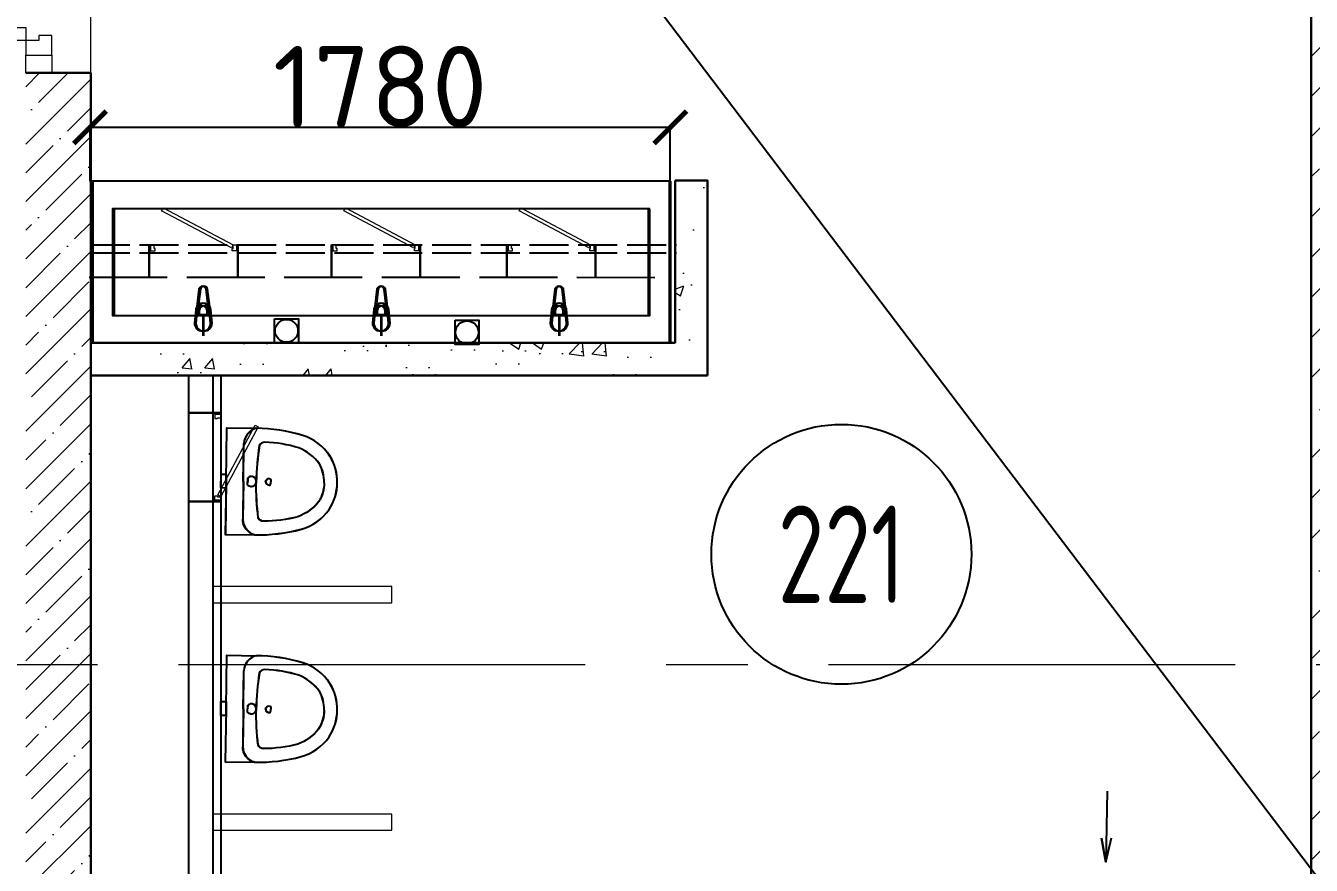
# Model space of a CAD drawing. Header units: millimetres. Extents: x -8417289 to 9420486, y 0 to 166066.
# Drawn here: x -59901 to -55946, y 64098 to 66682 of the extents above; entities that cross this region are included whole.
import ezdxf
from ezdxf import colors
from ezdxf.entities.mleader import LeaderData, LeaderLine
from ezdxf.enums import TextEntityAlignment as Align
from ezdxf.math import Vec2, Vec3

# ---------------------------------------------------------------- set-up
doc = ezdxf.new("R2010")
doc.units = ezdxf.units.MM
doc.header["$MEASUREMENT"] = 0
doc.set_wipeout_variables(frame=1)
doc.header["$PDMODE"] = 3
doc.header["$PDSIZE"] = -4
for name, pattern in [('ACAD_ISO02W100', [15, 12, -3]), ('ACAD_ISO03W100', [30, 12, -18]), ('ADSK_Штриховая_ш2 п1', [3, 2, -1]), ('CENTER', [2, 1.25, -0.25, 0.25, -0.25])]:
    doc.linetypes.add(name, pattern=pattern)
doc.layers.get('0').update_dxf_attribs({"color": 250, "lineweight": 9})
doc.layers.get('Defpoints').update_dxf_attribs({"color": 6})
for name, color, linetype, lineweight in [('_АР ТЕКСТ', 250, 'Continuous', 25), ('АР_Двери', 175, 'Continuous', 18), ('АР_Маркер экспликации', 239, 'Continuous', 13), ('АР_Номер помещения', 1, 'Continuous', 25), ('АР_Оси', 195, 'Continuous', 9), ('АР_Перегородки газоблок', 165, 'Continuous', 30), ('АР_Перегородки газоблок_Штрих', 165, 'Continuous', 5), ('АР_Перегородки сантехнические', 216, 'Continuous', 9), ('АР_Сущ Несущая стена', 216, 'Continuous', 30), ('АР_тонкая линия', 250, 'Continuous', 0), ('АР_Штриховка монолит', 250, 'Continuous', 9)]:
    doc.layers.add(name, color=color, linetype=linetype, lineweight=lineweight)
for name, color, linetype in [('ТХ_ВК_трапы', 5, 'Continuous'), ('ТХ_дозаторы', 7, 'Continuous'), ('ТХ_привязки ЭО', 96, 'Continuous'), ('ТХ_размеры', 240, 'Continuous'), ('ТХ_сантехника', 253, 'Continuous')]:
    doc.layers.add(name, color=color, linetype=linetype)
doc.styles.add('ISOCPEUR', font='isocpeur.TTF')
doc.dimstyles.new('Копия SPDS', dxfattribs={"dimtxt": 250, "dimasz": 100, "dimexe": 0.5, "dimexo": 0.625, "dimtad": 1, "dimdec": 0, "dimrnd": 10, "dimtxsty": 'ISOCPEUR', "dimblk": 'ARCHTICK', "dimcen": 2.5, "dimdle": 0.5, "dimclrd": 256, "dimclre": 256, "dimclrt": 256, "dimadec": 0, "dimazin": 2, "dimtfac": 0.75, "dimtdec": 0, "dimtmove": 1, "dimatfit": 3, "dimfxl": 1, "dimtolj": 1, "dimarcsym": 1})

# ---------------------------------------------------------------- blocks, each defined once
blk = doc.blocks.new('*U1001')
blk.add_lwpolyline([(100, 80), (99.99999999999987, 1010), (139.9999999999999, 1010), (140, 80)], close=True)
for points in [[(0, 0), (0, 80), (55, 80), (55, 0), (0, 0)], [(55, 80), (55, 0), (115, 0), (115, 40), (100, 40), (100, 80), (55, 80)], [(1075, 80.00000000000018), (1075, 1.84741111297626e-13), (1015, 1.84741111297626e-13), (1015, 40.00000000000018), (1030, 40.00000000000018), (1030, 80.00000000000018), (1075, 80.00000000000018)], [(1130, 1.84741111297626e-13), (1130, 80.00000000000018), (1075, 80.00000000000018), (1075, 1.84741111297626e-13), (1130, 1.84741111297626e-13)]]:
    blk.add_lwpolyline(points)
at = {"linetype": 'ACAD_ISO03W100', "ltscale": 3}
blk.add_arc((100, 80), 930.0000000000001, 0, 90.00000000000001, dxfattribs=at)
blk = doc.blocks.new('*U142')
at = {"layer": 'АР_Номер помещения', "color": 7}
blk.add_circle((-15713.03885603469, 3252.843212234964), 400, dxfattribs=at)
at = {"color": 7, "style": 'ISOCPEUR', "width": 0.7, "flags": 1}
blk.add_attdef('КАТЕГОРИЯ', (-499.1655280450395, -2092.186355050572), '', height=250, dxfattribs=at)
at = {"layer": 'АР_Номер помещения', "color": 7, "style": 'ISOCPEUR', "width": 0.7}
blk.add_attdef('НОМЕР_ПОМЕЩЕНИЯ', text='', height=300, dxfattribs=at).set_placement((-15713.03885603761, 3252.843212234964), align=Align.MIDDLE_CENTER)
blk = doc.blocks.new('Из_буфера31843')
for p, q in [((365.7815587897204, 166.082009434409), (359.1517908105744, 113.1482713955338)), ((394.6113267690527, 113.1482713955338), (387.9815587897903, 166.082009434409)), ((915.781558789665, 166.082009434409), (909.1517908105191, 113.1482713955338)), ((944.6113267689973, 113.1482713955338), (937.9815587897349, 166.082009434409)), ((1465.709797634853, 166.082009434409), (1459.080029655707, 113.1482713955338)), ((1494.539565614186, 113.1482713955338), (1487.909797634923, 166.082009434409)), ((355.8815587896971, 103.6348197131301), (351.8815587898135, 61.68200943403644)), ((363.2815587897204, 86.59241830155952), (363.2815587897204, 101.4630153725739)), ((390.4815587897903, 86.59241830155952), (363.2815587897204, 86.59241830155952)), ((390.4815587897903, 101.4630153725739), (390.4815587897903, 86.59241830155952)), ((401.8815587898135, 61.68200943403644), (397.8815587898135, 103.6348197131301)), ((905.8815587896418, 103.6348197131302), (901.8815587897582, 61.68200943403647)), ((913.281558789665, 86.59241830155955), (913.281558789665, 101.4630153725739)), ((940.4815587897349, 86.59241830155955), (913.281558789665, 86.59241830155955)), ((940.4815587897349, 101.4630153725739), (940.4815587897349, 86.59241830155955)), ((951.8815587897582, 61.68200943403647), (947.8815587897582, 103.6348197131302)), ((1455.80979763483, 103.6348197131301), (1451.809797634947, 61.68200943403644)), ((1463.209797634853, 86.59241830155952), (1463.209797634853, 101.4630153725739)), ((1490.409797634923, 86.59241830155952), (1463.209797634853, 86.59241830155952)), ((1490.409797634923, 101.4630153725739), (1490.409797634923, 86.59241830155952)), ((1501.809797634947, 61.68200943403644), (1497.809797634947, 103.6348197131301))]:
    blk.add_line(p, q)
at = {"lineweight": 13, "ltscale": 500}
for p, q in [((376.8815587897553, 84.99999999985448), (376.8815587897553, 22.50596399095184)), ((926.8815587897552, 84.99999999985448), (926.8815587897552, 22.50596399095184)), ((1476.881558789755, 84.99999999985448), (1476.881558789755, 22.50596399095184))]:
    blk.add_line(p, q, dxfattribs=at)
for points in [[(1819.918466641715, 500), (33.91846664171499, 499.999999999709), (33.91846664171499, -2.91038304567337e-10), (1819.918466641715, -3.139419682380302e-15)], [(1754.918466641715, 415), (98.91846664171499, 414.999999999709), (98.91846664171499, 84.99999999970896), (1754.918466641715, 85)]]:
    blk.add_lwpolyline(points, close=True)
for centre, major_axis, ratio, start_param, end_param in [((376.8815587898135, 164.6917727474938), (-7.910207267981218, 7.910207267981216), 0.9999999999993545, 4.051588559454646, 6.943985728119452), ((926.8815587897582, 164.6917727474938), (-7.910207267981218, 7.910207267981216), 0.9999999999993545, 4.051588559454646, 6.943985728119452), ((1476.809797634947, 164.6917727474938), (-7.910207267981218, 7.910207267981216), 0.9999999999993545, 4.051588559454646, 6.943985728119452), ((376.8815587898135, 101.7349012770574), (-14.90989084570517, 14.90989084570517), 0.9999999999999997, 4.498953109162998, 6.496621178401278), ((926.8815587897582, 101.7349012770574), (-14.90989084570517, 14.90989084570517), 0.9999999999999997, 4.498953109162998, 6.496621178401278), ((1476.809797634947, 101.7349012770574), (-14.90989084570517, 14.90989084570517), 0.9999999999999997, 4.498953109162998, 6.496621178401278), ((376.8815587898135, 101.7349012770574), (-14.90989084578102, -14.90989084578102), 0.9999999999992423, -1.357360455577257, -0.8756248293274875), ((376.8815587898135, 101.4630153725739), (-9.616652224137075, 9.616652224137074), 0.9999999999997803, 3.926990816987351, 7.068583470577144), ((376.8815587898135, 101.7349012770574), (-14.90989084573811, 14.90989084573811), 0.9999999999988523, 4.017217482909098, 4.498953109156932), ((926.8815587897582, 101.7349012770574), (-14.90989084578102, -14.90989084578102), 0.9999999999992423, -1.357360455577257, -0.8756248293274875), ((926.8815587897582, 101.4630153725739), (-9.616652224137075, 9.616652224137074), 0.9999999999997803, 3.926990816987351, 7.068583470577144), ((926.8815587897582, 101.7349012770574), (-14.90989084573811, 14.90989084573811), 0.9999999999988523, 4.017217482909098, 4.498953109156932), ((1476.809797634947, 101.7349012770574), (-14.90989084578102, -14.90989084578102), 0.9999999999992423, -1.357360455577257, -0.8756248293274875), ((1476.809797634947, 101.4630153725739), (-9.616652224137075, 9.616652224137074), 0.9999999999997803, 3.926990816987351, 7.068583470577144), ((1476.809797634947, 101.7349012770574), (-14.90989084573811, 14.90989084573811), 0.9999999999988523, 4.017217482909098, 4.498953109156932), ((376.8815587898135, 61.68200943403644), (-17.67766952966472, -17.67766952966472), 0.9999999999998836, -0.7853981633975065, 2.356194490192287), ((926.8815587897582, 61.68200943403647), (-17.67766952966472, -17.67766952966472), 0.9999999999998836, -0.7853981633975065, 2.356194490192287), ((1476.809797634947, 61.68200943403644), (-17.67766952966472, -17.67766952966472), 0.9999999999998836, -0.7853981633975065, 2.356194490192287)]:
    blk.add_ellipse(centre, major_axis=major_axis, ratio=ratio, start_param=start_param, end_param=end_param)
blk = doc.blocks.new('Писуар')
for points in [[(0, 52.94028954673558), (116.4686370022828, 52.94028954673558, 0.3288676504273428), (164.1148975943215, 89.99849222938064, 0.06699893116058607), (144.5155793420272, 233.5217105695046, 0.1722094793049764), (82.36512113403296, 318.0519670632493, 0.1432854428549363), (0, 341.9776548054069, 0.1432854428549363), (-82.36512113403296, 318.0519670632493, 0.1722094793049764), (-144.5155793420272, 233.5217105695046, 0.06699893116058607), (-164.1148975943215, 89.99849222938064)], [(-58.2343185020145, 285.8775635522325, 0.1373961816874208), (-105.8805790944025, 222.3492160912137)], [(58.2343185020145, 285.8775635522325, -0.1373961816874208), (105.8805790944025, 222.3492160912137)], [(-164.1148975943215, 89.99849222938064, 0.3288676504273428), (-116.4686370022828, 52.94028954673558, 7.999999999949305)], [(0, 92.64737713869545, 0.4199956144459171), (-15.88208686397411, 76.76529027472134, 0.1514920714975723), (-10.58805790927727, 66.17723236532765), (0, 66.17723236532765)], [(0, 92.64737713869545, -0.4199956144459171), (15.88208686397411, 76.76529027472134, -0.1514920714975723), (10.58805790927727, 66.17723236532765), (0, 66.17723236532765)]]:
    blk.add_lwpolyline(points, format="xyb")
for points in [[(0, 0), (-164.1148975943215, 0), (-164.1148975943215, 89.99849222938064)], [(0, 0), (164.1148975943215, 0), (164.1148975943215, 89.99849222938064)], [(0, 52.94028954673558), (-116.4686370022828, 52.94028954673558)]]:
    blk.add_lwpolyline(points)
blk.add_lwpolyline([(-21.17611581820529, 0), (21.17611581925303, 0), (21.17611581925303, -15.88208686409052), (-21.17611581820529, -15.88208686409052)], close=True)
for centre, radius, start, end in [((0, 187.055689733359), 114.7039606834222, 90, 120.5102374068071), ((282.2716892509488, 110.1030908932153), 404.0561545671565, 163.8711539522828, 178.9692582618215), ((2.647014477988705, 912.0894989152439), 819.4463970433259, 262.0157644325797, 269.8149201434025)]:
    blk.add_arc(centre, radius, start, end)
at = {"extrusion": (0, 0, -1)}
for centre, radius, start, end in [((0, 187.055689733359), 114.7039606834222, 90, 120.5102374068071), ((282.2716892509488, 110.1030908932153), 404.0561545671565, 163.8711539522828, 178.9692582618215), ((2.647014477988705, 912.0894989152439), 819.4463970433259, 262.0157644325797, 269.8149201434025)]:
    blk.add_arc(centre, radius, start, end, dxfattribs=at)
for points in [[(-10.58805790869519, 132.350723866839), (-10.58805790869519, 137.6447528214194), (-5.29402895399835, 137.6447528214194), (5.820766091346741e-10, 137.6447528214194)], [(5.820766091346741e-10, 121.7626659574453), (-5.29402895399835, 121.7626659574453), (-10.58805790869519, 127.0566949121421), (-10.58805790869519, 132.350723866839)], [(10.58805790985934, 132.350723866839), (10.58805790985934, 137.6447528214194), (5.294028955162503, 137.6447528214194), (5.820766091346741e-10, 137.6447528214194)], [(5.820766091346741e-10, 121.7626659574453), (5.294028955162503, 121.7626659574453), (10.58805790985934, 127.0566949121421), (10.58805790985934, 132.350723866839)], [(164.1148975943215, 89.99849222938064), (158.8208686397411, 68.8223764107097), (137.6447528209537, 52.94028954673558), (116.4686370022828, 52.94028954673558)]]:
    blk.add_open_spline(points, degree=3)
for points, start_tangent, end_tangent in [([(-121.7190838767565, 117.3716032092052), (-111.1746080475859, 100.5865501387743)], (0.01403744405624366, -0.999901470228126), (0.9741290849035146, -0.2259923139070027)), ([(121.7190838767565, 117.3716032092052), (111.1746080475859, 100.5865501387743)], (-0.01403744405624366, -0.999901470228126), (-0.9741290849035146, -0.2259923139070027))]:
    blk.add_spline(points, degree=3, dxfattribs=dict(start_tangent=start_tangent, end_tangent=end_tangent))
blk = doc.blocks.new('_DotSmall')
at = {"color": 0, "linetype": 'ByBlock', "const_width": 0.5}
blk.add_lwpolyline([(-0.0625, 0, 1), (0.0625, 0, 1)], format="xyb", close=True, dxfattribs=at)
blk = doc.blocks.new('A$C985b353d')
at = {"layer": 'ТХ_ВК_трапы', "ltscale": 100}
for p, q in [((6.382864823623454, 408.7015674520577), (2.194528594974155, 189.2080800976214)), ((2.194528594974155, 189.2080800976214), (-11.21183628975049, 263.5357217971907)), ((-11.21183628975049, 263.5357217971907), (2.194528594974155, 189.2080800976214)), ((2.194528594974155, 189.2080800976214), (19.79846604761642, 264.2907758739971)), ((-407.3905546945322, 3.304820391200661), (-187.8970673400959, -0.8835158374485985)), ((-187.8970673400959, -0.8835158374485985), (-262.9797631164715, 16.72042161519365)), ((192.286124530044, -0.8835158374485879), (267.3688203064197, 16.72042161519364)), ((411.7796118844803, 3.304820391200604), (192.286124530044, -0.8835158374485879)), ((-187.8970673400959, -0.8835158374485985), (-262.2247090396652, -14.28988072217326)), ((-262.2247090396652, -14.28988072217326), (-187.8970673400959, -0.8835158374485985)), ((192.286124530044, -0.8835158374485879), (266.6137662296133, -14.28988072217327)), ((266.6137662296133, -14.28988072217327), (192.286124530044, -0.8835158374485879)), ((9.65501813502685, -190.8286551302578), (-3.751346749697859, -265.1562968298271)), ((-3.751346749697859, -265.1562968298271), (9.65501813502685, -190.8286551302578)), ((13.84335436367596, -410.322142484694), (9.65501813502685, -190.8286551302578)), ((9.65501813502685, -190.8286551302578), (27.25895558766905, -265.9113509066335))]:
    blk.add_line(p, q, dxfattribs=at)
blk = doc.blocks.new('*U1735')
at = {"color": 7}
blk.add_wipeout([(-565.0000000000091, 59.95859344216501), (444.9028247361907, 59.95859344216501), (444.90282473619055, -310.1956934381765), (-565.0000000000094, -310.1956934381767)], dxfattribs=at)
for p, q in [((-530.0000000000093, 60.00000000096298), (-565.0000000000093, 60.00000000096299)), ((-550.0000000000093, 60.00000000096308), (-550.0000000000093, -9.999999999034593)), ((-550.0000000000093, -9.999999999034593), (-550.0000000000093, 60.00000000096308)), ((-510.0000000000093, 60.00000000096298), (-530.0000000000093, 60.00000000096298)), ((-510.0000000000093, 20.00000000096298), (-510.0000000000093, 60.00000000096298)), ((-500.0000000000093, 20.00000000096298), (-510.0000000000093, 20.00000000096298)), ((-500.0000000000093, -9.999999999034692), (-500.0000000000093, 20.00000000096298)), ((379.9028247361909, -9.999999999034632), (379.9028247361909, 20.00000000096304)), ((379.9028247361909, 20.00000000096304), (389.902824736191, 20.00000000096304)), ((389.902824736191, 20.00000000096304), (389.902824736191, 60.00000000096303)), ((389.902824736191, 60.00000000096303), (409.902824736191, 60.00000000096303)), ((409.902824736191, 60.00000000096303), (444.902824736191, 60.00000000096304)), ((429.902824736191, 60.00000000096313), (429.902824736191, -9.999999999034545)), ((429.902824736191, -9.999999999034545), (429.902824736191, 60.00000000096313)), ((-565.0000000000093, -9.999999999034683), (-530.0000000000093, -9.999999999034687)), ((-530.0000000000093, -9.999999999034687), (-500.0000000000093, -9.999999999034692)), ((409.902824736191, -9.999999999034635), (379.9028247361909, -9.999999999034632)), ((444.902824736191, -9.999999999034639), (409.902824736191, -9.999999999034635))]:
    blk.add_line(p, q)
at = {"lineweight": 30}
for p, q in [((-565.0000000000093, 59.95859344216533), (-565.0000000000093, -310.1956934381766)), ((444.902824736191, 59.95859344216537), (444.902824736191, -310.1956934381765))]:
    blk.add_line(p, q, dxfattribs=at)
blk.add_lwpolyline([(388.8226024798294, 60.24635655710596), (370.0190755727128, 24.94157818571139), (-424.338437783679, 448.0209335958394), (-405.5349108765625, 483.3257119672342)], close=True)
blk = doc.blocks.new('*U1737')
at = {"color": 7}
blk.add_wipeout([(-565.0000000000091, 59.95859344216501), (444.9028247361907, 59.95859344216501), (444.90282473619055, -310.1863515935802), (-565.0000000000094, -310.1863515935804)], dxfattribs=at)
for p, q in [((-530.0000000000093, 60.00000000096298), (-565.0000000000093, 60.00000000096299)), ((-550.0000000000093, 60.00000000096308), (-550.0000000000093, -9.999999999034593)), ((-550.0000000000093, -9.999999999034593), (-550.0000000000093, 60.00000000096308)), ((-510.0000000000093, 60.00000000096298), (-530.0000000000093, 60.00000000096298)), ((-510.0000000000093, 20.00000000096298), (-510.0000000000093, 60.00000000096298)), ((-500.0000000000093, 20.00000000096298), (-510.0000000000093, 20.00000000096298)), ((-500.0000000000093, -9.999999999034692), (-500.0000000000093, 20.00000000096298)), ((379.9028247361909, -9.999999999034632), (379.9028247361909, 20.00000000096304)), ((379.9028247361909, 20.00000000096304), (389.902824736191, 20.00000000096304)), ((389.902824736191, 20.00000000096304), (389.902824736191, 60.00000000096303)), ((389.902824736191, 60.00000000096303), (409.902824736191, 60.00000000096303)), ((409.902824736191, 60.00000000096303), (444.902824736191, 60.00000000096304)), ((429.902824736191, 60.00000000096313), (429.902824736191, -9.999999999034545)), ((429.902824736191, -9.999999999034545), (429.902824736191, 60.00000000096313)), ((-565.0000000000093, -9.999999999034683), (-530.0000000000093, -9.999999999034687)), ((-530.0000000000093, -9.999999999034687), (-500.0000000000093, -9.999999999034692)), ((409.902824736191, -9.999999999034635), (379.9028247361909, -9.999999999034632)), ((444.902824736191, -9.999999999034639), (409.902824736191, -9.999999999034635))]:
    blk.add_line(p, q)
at = {"lineweight": 30}
for p, q in [((-565.0000000000093, 59.95859344216533), (-565.0000000000093, -310.1863515935804)), ((444.902824736191, 59.95859344216537), (444.902824736191, -310.1863515935803))]:
    blk.add_line(p, q, dxfattribs=at)
blk.add_lwpolyline([(388.8226024798294, 60.24635655710596), (370.0190755727128, 24.94157818571139), (-424.338437783679, 448.0209335958394), (-405.5349108765625, 483.3257119672342)], close=True)
blk = doc.blocks.new('*U1736')
at = {"color": 7}
blk.add_wipeout([(-565.0000000000091, 59.95859344216501), (444.9028247361907, 59.95859344216501), (444.90282473619055, -310.2035152979063), (-565.0000000000094, -310.2035152979065)], dxfattribs=at)
for p, q in [((-530.0000000000093, 60.00000000096298), (-565.0000000000093, 60.00000000096299)), ((-550.0000000000093, 60.00000000096308), (-550.0000000000093, -9.999999999034593)), ((-550.0000000000093, -9.999999999034593), (-550.0000000000093, 60.00000000096308)), ((-510.0000000000093, 60.00000000096298), (-530.0000000000093, 60.00000000096298)), ((-510.0000000000093, 20.00000000096298), (-510.0000000000093, 60.00000000096298)), ((-500.0000000000093, 20.00000000096298), (-510.0000000000093, 20.00000000096298)), ((-500.0000000000093, -9.999999999034692), (-500.0000000000093, 20.00000000096298)), ((379.9028247361909, -9.999999999034632), (379.9028247361909, 20.00000000096304)), ((379.9028247361909, 20.00000000096304), (389.902824736191, 20.00000000096304)), ((389.902824736191, 20.00000000096304), (389.902824736191, 60.00000000096303)), ((389.902824736191, 60.00000000096303), (409.902824736191, 60.00000000096303)), ((409.902824736191, 60.00000000096303), (444.902824736191, 60.00000000096304)), ((429.902824736191, 60.00000000096313), (429.902824736191, -9.999999999034545)), ((429.902824736191, -9.999999999034545), (429.902824736191, 60.00000000096313)), ((-565.0000000000093, -9.999999999034683), (-530.0000000000093, -9.999999999034687)), ((-530.0000000000093, -9.999999999034687), (-500.0000000000093, -9.999999999034692)), ((409.902824736191, -9.999999999034635), (379.9028247361909, -9.999999999034632)), ((444.902824736191, -9.999999999034639), (409.902824736191, -9.999999999034635))]:
    blk.add_line(p, q)
at = {"lineweight": 30}
for p, q in [((-565.0000000000093, 59.95859344216533), (-565.0000000000093, -310.2035152979064)), ((444.902824736191, 59.95859344216537), (444.902824736191, -310.2035152979064))]:
    blk.add_line(p, q, dxfattribs=at)
blk.add_lwpolyline([(388.8226024798294, 60.24635655710596), (370.0190755727128, 24.94157818571139), (-424.338437783679, 448.0209335958394), (-405.5349108765625, 483.3257119672342)], close=True)
blk = doc.blocks.new('*U1738')
at = {"color": 7}
blk.add_wipeout([(-565.0000000000091, 59.95859344216501), (444.9028247361907, 59.95859344216501), (444.90282473619055, -310.1481238551371), (-565.0000000000094, -310.1481238551373)], dxfattribs=at)
for p, q in [((-530.0000000000093, 60.00000000096298), (-565.0000000000093, 60.00000000096299)), ((-550.0000000000093, 60.00000000096308), (-550.0000000000093, -9.999999999034593)), ((-550.0000000000093, -9.999999999034593), (-550.0000000000093, 60.00000000096308)), ((-510.0000000000093, 60.00000000096298), (-530.0000000000093, 60.00000000096298)), ((-510.0000000000093, 20.00000000096298), (-510.0000000000093, 60.00000000096298)), ((-500.0000000000093, 20.00000000096298), (-510.0000000000093, 20.00000000096298)), ((-500.0000000000093, -9.999999999034692), (-500.0000000000093, 20.00000000096298)), ((379.9028247361909, -9.999999999034632), (379.9028247361909, 20.00000000096304)), ((379.9028247361909, 20.00000000096304), (389.902824736191, 20.00000000096304)), ((389.902824736191, 20.00000000096304), (389.902824736191, 60.00000000096303)), ((389.902824736191, 60.00000000096303), (409.902824736191, 60.00000000096303)), ((409.902824736191, 60.00000000096303), (444.902824736191, 60.00000000096304)), ((429.902824736191, 60.00000000096313), (429.902824736191, -9.999999999034545)), ((429.902824736191, -9.999999999034545), (429.902824736191, 60.00000000096313)), ((-565.0000000000093, -9.999999999034683), (-530.0000000000093, -9.999999999034687)), ((-530.0000000000093, -9.999999999034687), (-500.0000000000093, -9.999999999034692)), ((409.902824736191, -9.999999999034635), (379.9028247361909, -9.999999999034632)), ((444.902824736191, -9.999999999034639), (409.902824736191, -9.999999999034635))]:
    blk.add_line(p, q)
at = {"lineweight": 30}
for p, q in [((-565.0000000000093, 59.95859344216533), (-565.0000000000093, -310.148123855137)), ((444.902824736191, 59.95859344216537), (444.902824736191, -310.148123855137))]:
    blk.add_line(p, q, dxfattribs=at)
blk.add_lwpolyline([(388.8226024798294, 60.24635655710596), (370.0190755727128, 24.94157818571139), (-424.338437783679, 448.0209335958394), (-405.5349108765625, 483.3257119672342)], close=True)
blk = doc.blocks.new('_ArchTick')
at = {"color": 0, "linetype": 'ByBlock', "const_width": 0.15}
blk.add_lwpolyline([(-0.5, -0.5), (0.5, 0.5)], dxfattribs=at)
blk = doc.blocks.new('*D2479')
at = {"layer": 'Defpoints', "color": 0, "lineweight": 13, "ltscale": 0.1, "transparency": 16777216}
for p in [(-59702.69698858276, 66369.45560468336), (-59702.69698858276, 66203.38341742638), (-57917.87384421579, 66203.38341742591)]:
    blk.add_point(p, dxfattribs=at)
at = {"layer": 'ТХ_размеры', "lineweight": -2, "ltscale": 0.1, "transparency": 16777216}
for p, q in [((-57917.37384421579, 66369.45560468336), (-59703.19698858276, 66369.45560468336)), ((-59702.69698858276, 66204.00841742638), (-59702.69698858276, 66369.95560468336)), ((-57917.87384421579, 66204.00841742591), (-57917.87384421579, 66369.95560468336))]:
    blk.add_line(p, q, dxfattribs=at)
at = {"layer": 'ТХ_размеры', "lineweight": -2, "ltscale": 0.1, "transparency": 16777216, "xscale": 100, "yscale": 100, "zscale": 100, "rotation": 180}
blk.add_blockref('_ArchTick', (-59702.69698858276, 66369.45560468336), dxfattribs=at)
at = {"layer": 'ТХ_размеры', "lineweight": -2, "ltscale": 0.1, "transparency": 16777216, "xscale": 100, "yscale": 100, "zscale": 100}
blk.add_blockref('_ArchTick', (-57917.87384421579, 66369.45560468336), dxfattribs=at)
at = {"layer": 'ТХ_размеры', "ltscale": 0.1, "transparency": 16777216, "insert": (-58810.28541639927, 66495.08060468336), "char_height": 250, "attachment_point": 5, "style": 'ISOCPEUR'}
blk.add_mtext('\\A1;1780', dxfattribs=at)
blk = doc.blocks.new('A$C500e89c7')
at = {"ltscale": 100}
blk.add_circle((-36.50754635687917, 37.33798181638122), 35.29393189639697, dxfattribs=at)
at = {"layer": 'ТХ_дозаторы', "ltscale": 100}
blk.add_lwpolyline([(-73.01509271375835, 74.67596363276243), (0, 74.67596363276243), (0, 0), (-73.01509271375835, 0)], close=True, dxfattribs=at)
blk = doc.blocks.new('_None')

msp = doc.modelspace()

# ---------------------------------------------------------------- hatches: boundary and pattern name
at = {"layer": 'АР_Перегородки газоблок_Штрих', "ltscale": 100}
h = msp.add_hatch(dxfattribs=at)
h.set_pattern_fill('AR-CONC', color=256, scale=2)
h.set_pattern_definition([(49.99999999999999, (-539913.9493582678, -104743.6239752953), (364.369337992008, -31.87817107780617), [38.1, -419.1]), (355, (-539913.9493582678, -104743.6239752953), (-70.48684284993868, 382.1136904780703), [30.48, -335.28116834]), (100.4514447, (-539883.5853442679, -104746.2804822953), (293.8824941807065, 350.2355038243902), [32.38001759999999, -356.1804891999999]), (46.18420000000001, (-539913.9493582678, -104642.0239752952), (542.1580817842598, -84.0846558654543), [57.15, -628.65]), (96.63555760999992, (-539868.7695582679, -104649.0309752953), (474.808268103006, 494.8522491954431), [48.57004628, -534.27121632]), (351.1841511700001, (-539913.9493582678, -104642.0239752952), (474.8082681299541, 494.8522491710653), [45.71993414, -502.91946384]), (21, (-539863.1493582679, -104667.4239752953), (303.228782538265, -204.5303963741752), [38.1, -419.1]), (326.0000000000001, (-539863.1493582679, -104667.4239752953), (123.6040566952941, 368.3759322446385), [30.48, -335.28]), (71.45144499999999, (-539837.8802930679, -104684.4681750953), (426.8328385574323, 163.8455377718105), [32.3800176, -356.1798752]), (37.50000000000001, (-539913.9493582678, -104743.6239752953), (6.177206501183633, 169.1100777463062), [0, -331.216, 0, -340.36, 0, -336.55]), (7.499999999999999, (-539913.9493582678, -104743.6239752953), (133.6393250206115, 200.361149636239), [0, -194.056, 0, -323.596, 0, -128.27]), (327.5, (-540027.2333582678, -104743.6239752953), (271.1811903337428, -11.45748798534689), [0, -127, 0, -396.24, 0, -525.78]), (317.5, (-540078.0333582679, -104743.6239752953), (296.2583627720361, 50.85298206666606), [0, -165.1, 0, -263.144, 0, -373.38])])
h.paths.add_polyline_path([(-57917.87097757848, 65705.71681240309), (-59711.1883231441, 65705.71151824552), (-59711.19766006398, 65605.71151821851), (-59399.98531418304, 65605.72179080488), (-59400.03366458438, 65611.15088921366), (-59300.03366457688, 65611.15088921366), (-59299.98531410476, 65605.72760463081), (-57917.87069268854, 65605.7168124035)])
at = {"layer": 'АР_Штриховка монолит', "ltscale": 100}
h = msp.add_hatch(dxfattribs=at)
h.set_pattern_fill('ANSI35', color=256, scale=700)
h.set_pattern_definition([(45, (-1028453.506700653, 165205.578092142), (-123.7436867076458, 123.7436867076458), []), (45, (-1028329.763014153, 165205.578092142), (-123.7436867076458, 123.7436867076458), [218.75, -43.75, 0, -43.75])])
h.paths.add_polyline_path([(-55745.69748754415, 66645.6824583525), (-55745.69748754418, 66845.68245835253), (-55745.69748754418, 70995.6824583525), (-55245.6974875443, 70995.68245835253), (-55245.69748754418, 71195.68245835247), (-55745.69748754418, 71195.68245835253), (-55745.69748754418, 71983.16474463209), (-55945.69748754418, 71983.16474463209), (-55945.6974875443, 61655.68245835247), (-55945.6974875443, 61455.6824583525), (-55745.69748754441, 61455.6824583525)])

# ---------------------------------------------------------------- linework, layer by layer
at = {"layer": 'АР_Оси', "linetype": 'CENTER', "ltscale": 1000}
for p, q in [((-59700.69748754418, 53394.41078697075), (-59700.69748754418, 87701.88864252507)), ((-89430.60482297977, 64715.68337808736), (-5833.439853065182, 64715.6833780873)), ((-89429.45302698927, 64715.68245835253), (-5832.288057074678, 64715.68245835247))]:
    msp.add_line(p, q, dxfattribs=at)
at = {"layer": 'АР_Перегородки газоблок', "ltscale": 100}
msp.add_line((-59299.98531428636, 65605.71269864787), (-59700.70085314813, 65605.71154812284), dxfattribs=at)
for points in [[(-57802.86755558031, 65605.71681243229), (-57802.86755570161, 66205.716812432), (-57902.86755570161, 66205.71681241177)], [(-57902.8675556005, 65705.71681241179), (-57902.86755570161, 66205.71681241177)], [(-59700.70085314813, 65705.71154772665), (-57902.8675556005, 65705.71681241179)], [(-57802.86755558031, 65605.71269895055), (-59299.98531428636, 65605.71269864787), (-59299.98531428636, 65605.71269864787)]]:
    msp.add_lwpolyline(points, dxfattribs=at)
at = {"layer": 'АР_Перегородки сантехнические', "lineweight": 0}
for points in [[(-59325.09740947254, 64955.76015798959), (-59325.10667961379, 64905.76015884893), (-58774.78816323224, 64905.65812336317), (-58774.77889309087, 64955.6581225038)], [(-59324.99658979865, 64255.70380562502), (-59325.00585993991, 64205.70380648439), (-58774.68734355835, 64205.6017709986), (-58774.67807341699, 64255.60177013926)]]:
    msp.add_lwpolyline(points, close=True, dxfattribs=at)
at = {"layer": 'АР_Сущ Несущая стена', "ltscale": 100}
for p, q in [((-55945.69748754418, 71998.16474463209), (-55945.6974875443, 61655.68245835247)), ((-59900.69748754348, 66536.80835420152), (-59700.69748754395, 66536.80835420146)), ((-59700.69748754275, 66536.80835420146), (-59700.69748754418, 61655.68245835247))]:
    msp.add_line(p, q, dxfattribs=at)
at = {"layer": 'АР_тонкая линия', "linetype": 'ADSK_Штриховая_ш2 п1', "ltscale": 50}
msp.add_line((-59700.35570638158, 66166.76307385604), (-59700.35570638236, 67666.79880082008), dxfattribs=at)

# ---------------------------------------------------------------- block references
at = {"layer": 'АР_Двери', "rotation": 90.00000000000001}
msp.add_blockref('*U1001', (-59820.69748754377, 66536.80835420155), dxfattribs=at)
at = {"layer": 'АР_Двери', "xscale": 0.2701273999331003, "yscale": 0.2701273999331003, "zscale": 0.2701273999331003}
for name, p, rotation in [('*U1738', (-59367.81358996092, 65991.59781324415), 0.002280706094175933), ('*U1736', (-58807.50906896696, 65991.59781324415), 0.002280706094175933), ('*U1737', (-58268.20713896339, 65991.57877497809), 0.002280706094175933), ('*U1735', (-59316.18828796538, 65337.78427023202), 270.0022807060942)]:
    msp.add_blockref(name, p, dxfattribs=dict(at, rotation=rotation))
at = {"layer": 'АР_Маркер экспликации', "color": 7}
ref = msp.add_blockref('*U142', (-41678.30605793168, 61802.40440152661), dxfattribs=at)
ref.add_attrib('НОМЕР_ПОМЕЩЕНИЯ', '221', dxfattribs={"layer": 'АР_Номер помещения', "color": 7, "height": 300, "style": 'ISOCPEUR', "width": 0.7}).set_placement((-57391.34491396928, 65055.24761376158), align=Align.MIDDLE_CENTER)
at = {"layer": 'АР_тонкая линия', "ltscale": 500}
msp.add_blockref('A$C985b353d', (-56579.9271854707, 63917.77373110643), dxfattribs=at)
at = {"layer": 'ТХ_дозаторы', "ltscale": 100}
for p in [(-59061.82084356062, 65705.6661800256), (-58506.64840328693, 65701.0210438108)]:
    msp.add_blockref('A$C500e89c7', p, dxfattribs=at)
at = {"layer": 'ТХ_сантехника', "ltscale": 100, "rotation": 269.1248415622985}
for p in [(-59284.39651842748, 64580.3586703348), (-59284.09918322827, 64580.35866671192), (-59284.09868426816, 64580.31427139544)]:
    msp.add_blockref('Писуар', p, dxfattribs=at)

# ---------------------------------------------------------------- dimensions: what is measured, and where the dimension line sits
at = {"layer": 'ТХ_размеры', "ltscale": 0.1}
dim = msp.add_linear_dim(base=(-59702.69698858276, 66369.45560468336), p1=(-57917.87384421579, 66203.38341742591), p2=(-59702.69698858276, 66203.38341742638), dimstyle='Копия SPDS', dxfattribs=at)
dim.commit()
dim.dimension.update_dxf_attribs({"geometry": '*D2479', "text_midpoint": (-58810.28541639927, 66495.08060468336)})

# ---------------------------------------------------------------- next in the draw order: hatches: boundary and pattern name
at = {"layer": 'АР_Перегородки газоблок_Штрих', "ltscale": 100}
h = msp.add_hatch(dxfattribs=at)
h.set_pattern_fill('AR-CONC', color=256, scale=2)
h.set_pattern_definition([(49.99999999999999, (-539843.9493582677, -104743.6239753149), (364.369337992008, -31.87817107780617), [38.1, -419.1]), (355, (-539843.9493582677, -104743.6239753149), (-70.48684284993868, 382.1136904780703), [30.48, -335.28116834]), (100.4514447, (-539813.5853442678, -104746.2804823149), (293.8824941807065, 350.2355038243902), [32.38001759999999, -356.1804891999999]), (46.18420000000001, (-539843.9493582677, -104642.0239753149), (542.1580817842598, -84.0846558654543), [57.15, -628.65]), (96.63555760999992, (-539798.7695582678, -104649.0309753149), (474.808268103006, 494.8522491954431), [48.57004628, -534.27121632]), (351.1841511700001, (-539843.9493582677, -104642.0239753149), (474.8082681299541, 494.8522491710653), [45.71993414, -502.91946384]), (21, (-539793.1493582678, -104667.4239753149), (303.228782538265, -204.5303963741752), [38.1, -419.1]), (326.0000000000001, (-539793.1493582678, -104667.4239753149), (123.6040566952941, 368.3759322446385), [30.48, -335.28]), (71.45144499999999, (-539767.8802930678, -104684.4681751149), (426.8328385574323, 163.8455377718105), [32.3800176, -356.1798752]), (37.50000000000001, (-539843.9493582677, -104743.6239753149), (6.177206501183633, 169.1100777463062), [0, -331.216, 0, -340.36, 0, -336.55]), (7.499999999999999, (-539843.9493582677, -104743.6239753149), (133.6393250206115, 200.361149636239), [0, -194.056, 0, -323.596, 0, -128.27]), (327.5, (-539957.2333582677, -104743.6239753149), (271.1811903337428, -11.45748798534689), [0, -127, 0, -396.24, 0, -525.78]), (317.5, (-540008.0333582677, -104743.6239753149), (296.2583627720361, 50.85298206666606), [0, -165.1, 0, -263.144, 0, -373.38])])
h.paths.add_polyline_path([(-57802.86769813653, 66205.71681241166), (-57902.86755570161, 66205.71681239143), (-57902.8675556005, 65705.71681237232), (-59641.18832314399, 65705.71151822589), (-59641.19766006386, 65605.71151819888), (-59399.98845859233, 65605.72264373772), (-59400.03680899367, 65605.71303920816), (-59300.03680898622, 65605.71303920816), (-59299.9884585141, 65605.72845756366), (-57802.86741314545, 65605.71681239296)])
at = {"layer": 'АР_Штриховка монолит', "ltscale": 100}
h = msp.add_hatch(dxfattribs=at)
h.set_pattern_fill('ANSI35', color=256, scale=500)
h.set_pattern_definition([(45, (0, 0), (-88.38834764831844, 88.38834764831844), []), (45, (88.38834750000001, 0), (-88.38834764831844, 88.38834764831844), [156.25, -31.25, 0, -31.25])])
h.paths.add_polyline_path([(-55945.6974875443, 61655.68245835247), (-59700.69748754415, 61655.6824583527), (-59700.69748754389, 66536.80835420146), (-59900.69748754354, 66536.80835420152), (-59900.69748754372, 61655.68245835247), (-63840.6974875442, 61655.68245835253), (-63840.6974875442, 61455.68245835253), (-55945.6974875443, 61455.6824583525)])

# ---------------------------------------------------------------- next in the draw order: linework, layer by layer
at = {"layer": 'АР_Перегородки газоблок', "color": 0, "linetype": 'ACAD_ISO02W100', "lineweight": 25, "ltscale": 10}
for points in [[(-59700.69748754292, 65982.81704560715), (-57898.42483983368, 65982.76891651367)], [(-59700.6971829307, 66007.81704560529), (-57898.42453522146, 66007.7689165118)]]:
    msp.add_lwpolyline(points, dxfattribs=at)
at = {"layer": 'АР_Перегородки газоблок', "color": 0, "linetype": 'ACAD_ISO02W100', "lineweight": 25, "ltscale": 20}
msp.add_lwpolyline([(-59705.1356308953, 65907.81716410708), (-57902.86298318606, 65907.7690350136)], dxfattribs=at)
at = {"layer": 'АР_Перегородки газоблок', "color": 0, "lineweight": 25, "ltscale": 100}
for points in [[(-59399.98531428303, 65605.7134300862), (-59400.03344337652, 61655.68339814029)], [(-59324.9853142852, 65605.71279491199), (-59325.03344337868, 61655.68276296608)], [(-59299.98531428706, 65605.71249029979), (-59300.03344338055, 61655.68245835388)]]:
    msp.add_lwpolyline(points, dxfattribs=at)

# ---------------------------------------------------------------- next in the draw order: block references
at = {"layer": 'ТХ_сантехника', "xscale": 0.9954344748001746, "yscale": 0.9954344748001746, "zscale": 0.9954344748001746}
for p in [(-59731.93527407519, 65705.66618002579), (-59727.49642285205, 65705.71154772694)]:
    msp.add_blockref('Из_буфера31843', p, dxfattribs=at)
at = {"layer": 'ТХ_сантехника', "ltscale": 100, "rotation": 269.1248415622985}
for p in [(-59284.27794604965, 65280.28459714157), (-59283.98061085044, 65280.28459351869), (-59283.98011189033, 65280.2401982022)]:
    msp.add_blockref('Писуар', p, dxfattribs=at)

# ---------------------------------------------------------------- next in the draw order: leaders
at = {"layer": '_АР ТЕКСТ'}
ml = msp.add_multileader_mtext('Standard', dxfattribs=at)
ml.set_content('{\\W0.8;-2,550}', color=256, style='ISOCPEUR')
ml.set_leader_properties(color=256, linetype='Continuous', lineweight=-1)
ml.set_arrow_properties(name='DOTSMALL')
ml.build(insert=Vec2(0, 0))
ml.multileader.update_dxf_attribs({"has_text_frame": 1, "text_left_attachment_type": 4, "text_right_attachment_type": 4, "dogleg_length": 100, "arrow_head_size": 180})
ctx = ml.context
ctx.base_point, ctx.char_height, ctx.arrow_head_size, ctx.landing_gap_size, ctx.plane_origin = Vec3(-302775.822290387, 123943.2638625839, -1.961751612303354), 250, 180, 50, Vec3(-302295.4889269536, 121699.245469789, -1.961751612303354)
ctx.left_attachment, ctx.right_attachment = 4, 4
notes = []
notes.append((ctx, [(0, (0, 0, 0), (0, 0), (1, 0), 1, [])]))
ctx.mtext.insert, ctx.mtext.width, ctx.mtext.defined_height, ctx.mtext.line_spacing_style, ctx.mtext.flow_direction = Vec3(-302725.822290387, 124276.5971959173, -1.961751612303354), 801.0864057841361, 330.709552927064, 2, 5
ml = msp.add_multileader_mtext('Standard', dxfattribs=at)
ml.set_content('{\\W0.8;-2,550}', color=256, style='ISOCPEUR')
ml.set_leader_properties(color=256, linetype='Continuous', lineweight=-1)
ml.set_arrow_properties(name='DOTSMALL')
ml.build(insert=Vec2(0, 0))
ml.multileader.update_dxf_attribs({"has_text_frame": 1, "text_left_attachment_type": 4, "text_right_attachment_type": 4, "dogleg_length": 100, "arrow_head_size": 180})
ctx = ml.context
ctx.base_point, ctx.char_height, ctx.arrow_head_size, ctx.landing_gap_size, ctx.plane_origin = Vec3(-314736.0148765142, 120073.2763382189, -1.961751612303354), 250, 180, 50, Vec3(-314255.6815130808, 117829.2579454239, -1.961751612303354)
ctx.left_attachment, ctx.right_attachment = 4, 4
notes.append((ctx, [(0, (0, 0, 0), (0, 0), (1, 0), 1, [])]))
ctx.mtext.insert, ctx.mtext.width, ctx.mtext.defined_height, ctx.mtext.line_spacing_style, ctx.mtext.flow_direction = Vec3(-314686.0148765142, 120406.6096715522, -1.961751612303354), 801.0864057841361, 330.709552927064, 2, 5
at = {"layer": 'ТХ_привязки ЭО'}
ml = msp.add_multileader_mtext('Standard', dxfattribs=at)
ml.set_content('\\A1;{\\fArial|b0|i0|c204|p34;Кабель из стены на Н-1200 \\A0;мм от УЧП\\A1; (\\fArial|b0|i0|c0|p34;L-1\\fArial|b0|i0|c204|p34;,0м)\\Pдля подкл. электросушителя для рук \\A0;(поз. У240):\\P- 1,0 кВт/220В/1Ф}', color=256, style='ISOCPEUR')
ml.set_leader_properties()
ml.set_arrow_properties(name='NONE')
ml.build(insert=Vec2(0, 0))
ml.multileader.update_dxf_attribs({"text_left_attachment_type": 6, "text_right_attachment_type": 6, "dogleg_length": 0.36})
ctx = ml.context
ctx.base_point, ctx.char_height, ctx.landing_gap_size, ctx.plane_origin = Vec3(-54850.83986527845, 62644.85384859703), 200, 0, Vec3(-86562.05932229423, 53668.98940273299)
ctx.left_attachment, ctx.right_attachment = 6, 6
notes.append((ctx, [(0, (1, 1, 0), (-54851.19986527845, 62644.85384859703), (1, 0), 0.36, [(1, [(-58733.00002385101, 67761.80912848035)], 0, [])])]))
ctx.mtext.insert, ctx.mtext.width, ctx.mtext.flow_direction = Vec3(-54850.83986527845, 62884.85384859703), 6437.977942073427, 5
for ctx, leaders in notes:
    for number, flags, end, landing, length, lines in leaders:
        leader = LeaderData()
        leader.index, (leader.has_last_leader_line, leader.has_dogleg_vector, leader.attachment_direction) = number, flags
        leader.last_leader_point, leader.dogleg_vector, leader.dogleg_length = Vec3(end), Vec3(landing), length
        for number, points, colour, breaks in lines:
            line = LeaderLine()
            line.index, line.vertices, line.color, line.breaks = number, Vec3.list(points), colors.encode_raw_color(colour), breaks
            leader.lines.append(line)
        ctx.leaders.append(leader)

doc.saveas('drawing.dxf')
